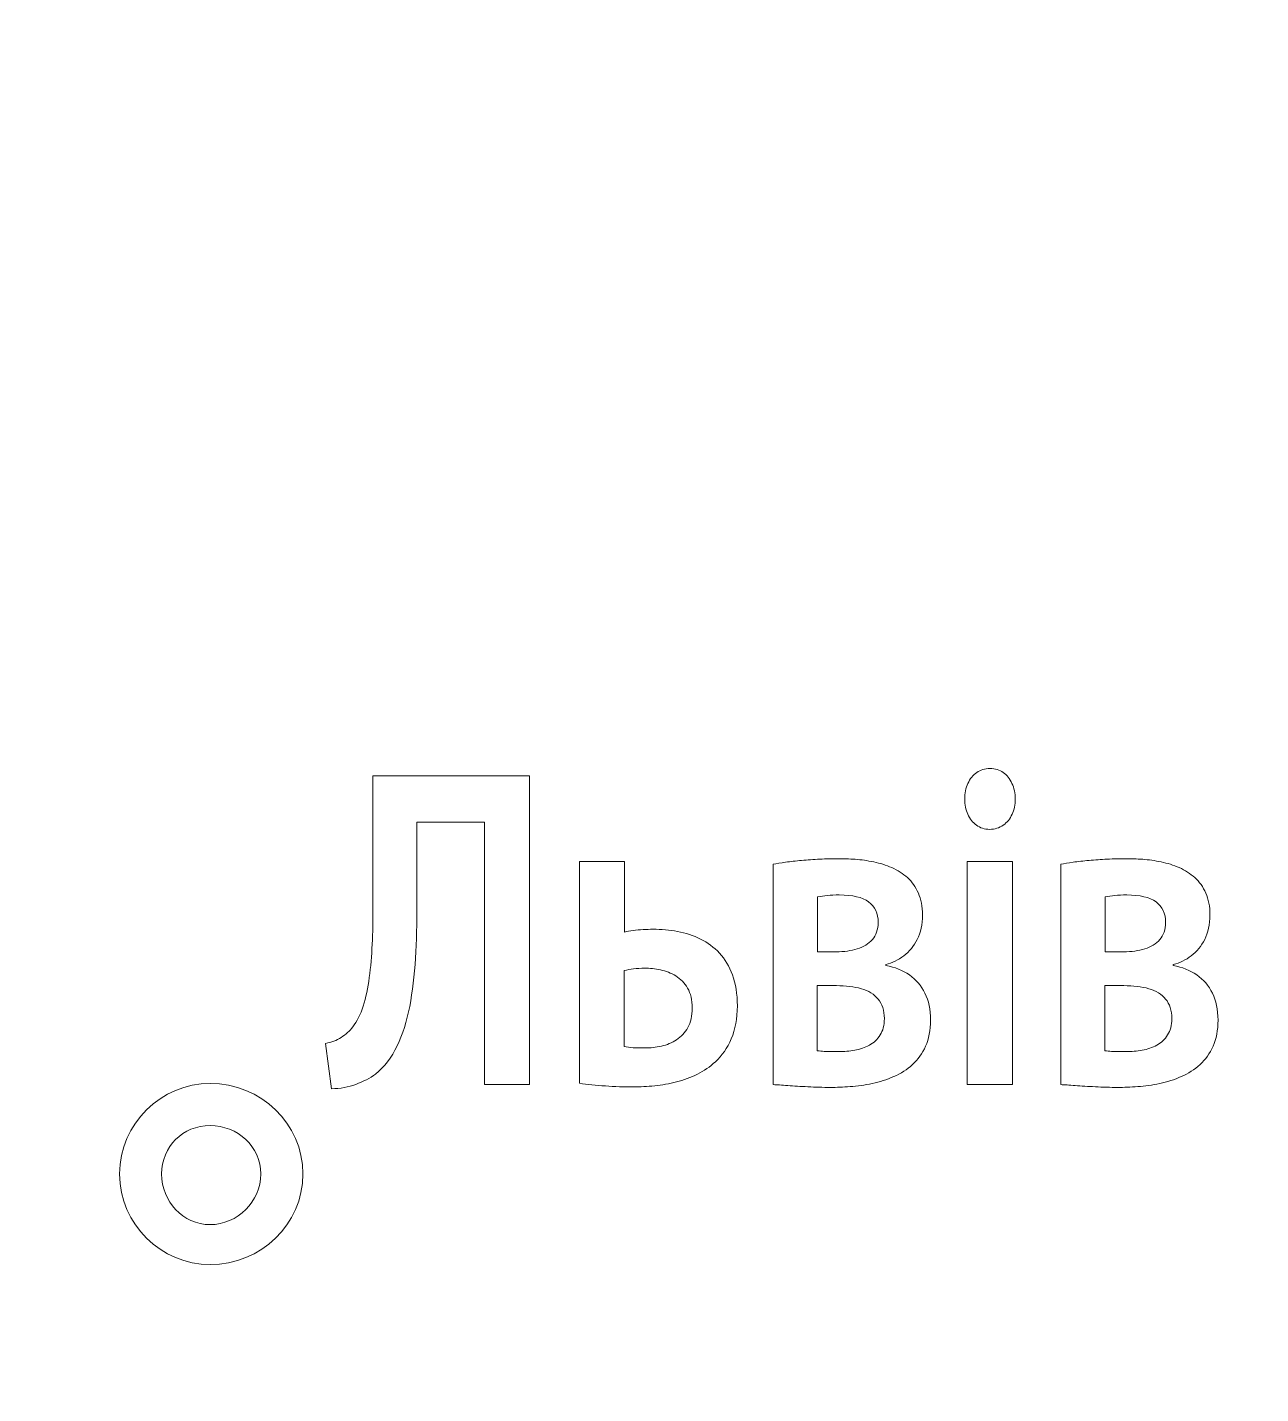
# Model space of a CAD drawing. Header units: millimetres. Extents: x -294 to 263, y -189 to 182.
# Drawn here: x -233.47 to -214.73, y 70.39 to 91.15 of the extents above; entities that cross this region are included whole.
import ezdxf

# ---------------------------------------------------------------- set-up
doc = ezdxf.new("R2010")
doc.units = ezdxf.units.MM
doc.header["$MEASUREMENT"] = 0
doc.layers.add('layer 1', color=7, linetype='Continuous')

msp = doc.modelspace()

# ---------------------------------------------------------------- linework, layer by layer
at = {"layer": 'layer 1', "color": 53, "lineweight": 9}
msp.add_open_spline([(-249.0186, 24.8721), (-249.0186, 24.8721), (-247.1666, 30.8448), (-247.1666, 30.8448), (-247.1666, 30.8448), (-247.1666, 30.8448), (-245.6658, 31.3553), (-245.6658, 31.3553), (-245.6658, 31.3553), (-245.6658, 31.3553), (-246.8154, 32.7603), (-246.8154, 32.7603), (-246.8154, 32.7603), (-246.8154, 32.7603), (-245.7296, 35.2836), (-245.7296, 35.2836), (-245.7296, 35.2836), (-245.7296, 35.2836), (-245.8249, 36.1146), (-245.8249, 36.1146), (-245.8249, 36.1146), (-245.8249, 36.1146), (-243.8767, 38.1577), (-243.8767, 38.1577), (-243.8767, 38.1577), (-243.8767, 38.1577), (-242.5354, 38.1577), (-242.5354, 38.1577), (-242.5354, 38.1577), (-242.5354, 38.1577), (-242.5354, 40.1699), (-242.5354, 40.1699), (-242.5354, 40.1699), (-242.5354, 40.1699), (-240.9387, 41.3513), (-240.9387, 41.3513), (-240.9387, 41.3513), (-240.9387, 41.3513), (-240.7787, 42.0857), (-240.7787, 42.0857), (-240.7787, 42.0857), (-240.7787, 42.0857), (-239.8527, 42.0857), (-239.8527, 42.0857), (-239.8527, 42.0857), (-239.8527, 42.0857), (-237.9369, 40.7449), (-237.9369, 40.7449), (-237.9369, 40.7449), (-237.9369, 40.7449), (-236.4043, 41.3513), (-236.4043, 41.3513), (-236.4043, 41.3513), (-236.4043, 41.3513), (-235.0627, 40.9043), (-235.0627, 40.9043), (-235.0627, 40.9043), (-235.0627, 40.9043), (-233.6257, 42.0226), (-233.6257, 42.0226), (-233.6257, 42.0226), (-233.6257, 42.0226), (-232.1248, 40.9043), (-232.1248, 40.9043), (-232.1248, 40.9043), (-232.1248, 40.9043), (-230.8791, 42.0226), (-230.8791, 42.0226), (-230.8791, 42.0226), (-230.8791, 42.0226), (-229.3464, 42.1818), (-229.3464, 42.1818), (-229.3464, 42.1818), (-229.3464, 42.1818), (-228.6116, 41.5106), (-228.6116, 41.5106), (-228.6116, 41.5106), (-228.6116, 41.5106), (-227.4292, 41.0952), (-227.4292, 41.0952), (-227.4292, 41.0952), (-227.4292, 41.0952), (-226.2482, 41.8303), (-226.2482, 41.8303), (-226.2482, 41.8303), (-226.2482, 41.8303), (-225.2267, 41.4157), (-225.2267, 41.4157), (-225.2267, 41.4157), (-225.2267, 41.4157), (-224.3964, 41.8303), (-224.3964, 41.8303), (-224.3964, 41.8303), (-224.3964, 41.8303), (-221.2987, 41.9257), (-221.2987, 41.9257), (-221.2987, 41.9257), (-221.2987, 41.9257), (-220.7874, 42.9158), (-220.7874, 42.9158), (-220.7874, 42.9158), (-220.7874, 42.9158), (-220.0209, 42.8516), (-220.0209, 42.8516), (-220.0209, 42.8516), (-220.0209, 42.8516), (-219.3504, 41.8303), (-219.3504, 41.8303), (-219.3504, 41.8303), (-219.3504, 41.8303), (-218.3598, 41.7664), (-218.3598, 41.7664), (-218.3598, 41.7664), (-218.3598, 41.7664), (-217.8501, 44.1934), (-217.8501, 44.1934), (-217.8501, 44.1934), (-217.8501, 44.1934), (-218.8713, 44.5126), (-218.8713, 44.5126), (-218.8713, 44.5126), (-218.8713, 44.5126), (-220.6276, 44.7689), (-220.6276, 44.7689), (-220.6276, 44.7689), (-220.6276, 44.7689), (-221.7132, 45.5352), (-221.7132, 45.5352), (-221.7132, 45.5352), (-221.7132, 45.5352), (-221.8731, 47.5459), (-221.8731, 47.5459), (-221.8731, 47.5459), (-221.8731, 47.5459), (-223.2154, 48.0579), (-223.2154, 48.0579), (-223.2154, 48.0579), (-223.2154, 48.0579), (-221.5542, 49.5592), (-221.5542, 49.5592), (-221.5542, 49.5592), (-221.5542, 49.5592), (-220.9466, 48.9834), (-220.9466, 48.9834), (-220.9466, 48.9834), (-220.9466, 48.9834), (-220.2129, 50.2288), (-220.2129, 50.2288), (-220.2129, 50.2288), (-220.2129, 50.2288), (-218.6156, 51.1558), (-218.6156, 51.1558), (-218.6156, 51.1558), (-218.6156, 51.1558), (-219.4463, 52.7528), (-219.4463, 52.7528), (-219.4463, 52.7528), (-219.4463, 52.7528), (-218.5204, 53.9342), (-218.5204, 53.9342), (-218.5204, 53.9342), (-218.5204, 53.9342), (-218.2634, 55.9459), (-218.2634, 55.9459), (-218.2634, 55.9459), (-218.2634, 55.9459), (-217.2746, 59.4908), (-217.2746, 59.4908), (-217.2746, 59.4908), (-217.2746, 59.4908), (-215.6776, 59.0439), (-215.6776, 59.0439), (-215.6776, 59.0439), (-215.6776, 59.0439), (-215.9976, 57.9583), (-215.9976, 57.9583), (-215.9976, 57.9583), (-215.9976, 57.9583), (-215.1662, 57.2231), (-215.1662, 57.2231), (-215.1662, 57.2231), (-215.1662, 57.2231), (-213.7298, 57.8944), (-213.7298, 57.8944), (-213.7298, 57.8944), (-213.7298, 57.8944), (-210.2171, 56.0412), (-210.2171, 56.0412), (-210.2171, 56.0412), (-210.2171, 56.0412), (-209.0352, 56.0412), (-209.0352, 56.0412), (-209.0352, 56.0412), (-209.0352, 56.0412), (-208.4284, 59.1389), (-208.4284, 59.1389), (-208.4284, 59.1389), (-208.4284, 59.1389), (-207.0869, 59.1389), (-207.0869, 59.1389), (-207.0869, 59.1389), (-207.0869, 59.1389), (-201.4661, 62.0778), (-201.4661, 62.0778), (-201.4661, 62.0778), (-201.4661, 62.0778), (-199.9649, 65.6222), (-199.9649, 65.6222), (-199.9649, 65.6222), (-199.9649, 65.6222), (-199.1353, 65.8458), (-199.1353, 65.8458), (-199.1353, 65.8458), (-199.1353, 65.8458), (-198.2089, 64.9514), (-198.2089, 64.9514), (-198.2089, 64.9514), (-198.2089, 64.9514), (-196.7719, 67.0278), (-196.7719, 67.0278), (-196.7719, 67.0278), (-196.7719, 67.0278), (-197.4427, 68.2088), (-197.4427, 68.2088), (-197.4427, 68.2088), (-197.4427, 68.2088), (-197.0908, 70.2212), (-197.0908, 70.2212), (-197.0908, 70.2212), (-197.0908, 70.2212), (-196.0054, 69.8067), (-196.0054, 69.8067), (-196.0054, 69.8067), (-196.0054, 69.8067), (-194.1531, 70.8917), (-194.1531, 70.8917), (-194.1531, 70.8917), (-194.1531, 70.8917), (-193.8328, 70.1574), (-193.8328, 70.1574), (-193.8328, 70.1574), (-193.8328, 70.1574), (-190.8961, 70.1574), (-190.8961, 70.1574), (-190.8961, 70.1574), (-190.8961, 70.1574), (-190.0652, 71.1474), (-190.0652, 71.1474), (-190.0652, 71.1474), (-190.0652, 71.1474), (-188.2132, 71.5626), (-188.2132, 71.5626), (-188.2132, 71.5626), (-188.2132, 71.5626), (-187.0318, 75.1078), (-187.0318, 75.1078), (-187.0318, 75.1078), (-187.0318, 75.1078), (-186.7762, 77.1196), (-186.7762, 77.1196), (-186.7762, 77.1196), (-186.7762, 77.1196), (-188.6926, 78.7157), (-188.6926, 78.7157), (-188.6926, 78.7157), (-188.6926, 78.7157), (-190.0652, 79.8979), (-190.0652, 79.8979), (-190.0652, 79.8979), (-190.0652, 79.8979), (-190.9597, 81.7503), (-190.9597, 81.7503), (-190.9597, 81.7503), (-190.9597, 81.7503), (-192.8113, 82.8998), (-192.8113, 82.8998), (-192.8113, 82.8998), (-192.8113, 82.8998), (-193.3236, 84.6882), (-193.3236, 84.6882), (-193.3236, 84.6882), (-193.3236, 84.6882), (-191.3099, 84.1772), (-192.1422, 85.3584), (-192.1422, 85.3584), (-193.0031, 86.5091), (-192.8113, 87.0194), (-192.8113, 87.0194), (-192.8113, 87.0194), (-192.8113, 87.0194), (-193.1629, 89.2228), (-193.1629, 89.2228), (-193.1629, 89.2228), (-193.1629, 89.2228), (-191.5662, 89.7983), (-191.5662, 89.7983), (-191.5662, 89.7983), (-191.5662, 89.7983), (-191.6299, 91.8092), (-191.6299, 91.8092), (-191.6299, 91.8092), (-191.6299, 91.8092), (-194.5998, 91.6506), (-194.5998, 91.6506), (-194.5998, 91.6506), (-194.5998, 91.6506), (-195.9411, 92.4164), (-195.9411, 92.4164), (-195.9411, 92.4164), (-195.9411, 92.4164), (-195.1743, 94.1732), (-195.1743, 94.1732), (-195.1743, 94.1732), (-195.1743, 94.1732), (-195.7489, 95.0994), (-195.7489, 95.0994), (-195.7489, 95.0994), (-195.7489, 95.0994), (-196.9313, 95.0994), (-196.9313, 95.0994), (-196.9313, 95.0994), (-196.9313, 95.0994), (-197.9538, 96.4407), (-197.9538, 96.4407), (-197.9538, 96.4407), (-197.9538, 96.4407), (-198.7838, 96.6004), (-198.7838, 96.6004), (-198.7838, 96.6004), (-198.7838, 96.6004), (-198.8786, 94.6843), (-198.8786, 94.6843), (-198.8786, 94.6843), (-198.8786, 94.6843), (-200.2211, 94.4923), (-200.2211, 94.4923), (-200.2211, 94.4923), (-200.2211, 94.4923), (-200.3809, 96.1853), (-200.3809, 96.1853), (-200.3809, 96.1853), (-200.3809, 96.1853), (-201.2103, 94.7472), (-201.2103, 94.7472), (-201.2103, 94.7472), (-201.2103, 94.7472), (-203.6701, 94.4923), (-203.6701, 94.4923), (-203.6701, 94.4923), (-203.6701, 94.4923), (-205.4906, 95.4182), (-205.4906, 95.4182), (-205.4906, 95.4182), (-205.4906, 95.4182), (-205.7459, 97.4307), (-205.7459, 97.4307), (-205.7459, 97.4307), (-205.7459, 97.4307), (-207.6936, 98.3566), (-207.6936, 98.3566), (-207.6936, 98.3566), (-207.6936, 98.3566), (-207.5983, 99.3784), (-207.5983, 99.3784), (-207.5983, 99.3784), (-207.5983, 99.3784), (-208.5242, 99.2194), (-208.5242, 99.2194), (-208.5242, 99.2194), (-208.5242, 99.2194), (-209.4503, 99.5383), (-209.4503, 99.5383), (-209.4503, 99.5383), (-209.4503, 99.5383), (-208.3642, 103.2426), (-208.3642, 103.2426), (-208.3642, 103.2426), (-208.3642, 103.2426), (-208.9401, 103.5622), (-208.9401, 103.5622), (-208.9401, 103.5622), (-208.9401, 103.5622), (-209.7054, 102.8277), (-209.7054, 102.8277), (-209.7054, 102.8277), (-209.7054, 102.8277), (-210.5364, 105.7659), (-210.5364, 105.7659), (-210.5364, 105.7659), (-210.5364, 105.7659), (-212.9634, 105.5103), (-212.9634, 105.5103), (-212.9634, 105.5103), (-212.9634, 105.5103), (-214.6557, 106.9159), (-214.6557, 106.9159), (-214.6557, 106.9159), (-214.6557, 106.9159), (-214.0809, 107.9377), (-214.0809, 107.9377), (-214.0809, 107.9377), (-214.0809, 107.9377), (-215.0714, 108.7679), (-215.0714, 108.7679), (-215.0714, 108.7679), (-215.0714, 108.7679), (-216.3483, 108.5126), (-216.3483, 108.5126), (-216.3483, 108.5126), (-216.3483, 108.5126), (-217.0192, 107.3627), (-217.0192, 107.3627), (-217.0192, 107.3627), (-217.0192, 107.3627), (-219.1904, 108.0972), (-219.1904, 108.0972), (-219.1904, 108.0972), (-219.1904, 108.0972), (-222.0641, 111.2271), (-222.0641, 111.2271), (-222.0641, 111.2271), (-222.0641, 111.2271), (-223.8216, 111.1308), (-223.8216, 111.1308), (-223.8216, 111.1308), (-223.8216, 111.1308), (-223.8857, 109.2143), (-223.8857, 109.2143), (-223.8857, 109.2143), (-223.8857, 109.2143), (-224.3964, 106.9159), (-224.3964, 106.9159), (-224.3964, 106.9159), (-224.3964, 106.9159), (-224.7472, 104.8392), (-224.7472, 104.8392), (-224.7472, 104.8392), (-224.7472, 104.8392), (-225.7377, 103.3068), (-225.7377, 103.3068), (-225.7377, 103.3068), (-225.7377, 103.3068), (-227.5898, 101.7097), (-227.5898, 101.7097), (-227.5898, 101.7097), (-227.5898, 101.7097), (-230.6234, 101.3907), (-230.6234, 101.3907), (-230.6234, 101.3907), (-230.6234, 101.3907), (-233.5614, 101.3907), (-233.5614, 101.3907), (-233.5614, 101.3907), (-233.5614, 101.3907), (-235.9883, 101.0392), (-235.9883, 101.0392), (-235.9883, 101.0392), (-235.9883, 101.0392), (-236.8201, 98.5478), (-236.8201, 98.5478), (-236.8201, 98.5478), (-236.8201, 98.5478), (-238.9267, 96.7598), (-238.9267, 96.7598), (-238.9267, 96.7598), (-238.9267, 96.7598), (-243.8134, 92.9913), (-243.8134, 92.9913), (-243.8134, 92.9913), (-243.8134, 92.9913), (-246.4003, 90.9793), (-246.4003, 90.9793), (-246.4003, 90.9793), (-246.4003, 90.9793), (-249.4978, 89.2874), (-249.4978, 89.2874), (-249.4978, 89.2874), (-249.4978, 89.2874), (-251.0301, 87.1157), (-251.0301, 87.1157), (-251.0301, 87.1157), (-251.0301, 87.1157), (-272.5238, 64.0898), (-272.5238, 64.0898), (-272.5238, 64.0898), (-272.5238, 64.0898), (-270.2562, 62.0779), (-270.2562, 62.0779), (-270.2562, 62.0779), (-270.2562, 62.0779), (-270.0005, 56.6172), (-270.0005, 56.6172), (-270.0005, 56.6172), (-270.0005, 56.6172), (-270.4152, 51.7627), (-270.4152, 51.7627), (-270.4152, 51.7627), (-270.4152, 51.7627), (-271.5331, 49.9743), (-271.5331, 49.9743), (-271.5331, 49.9743), (-271.5331, 49.9743), (-272.4277, 49.1438), (-272.4277, 49.1438), (-272.4277, 49.1438), (-272.4277, 49.1438), (-272.7787, 46.4611), (-272.7787, 46.4611), (-272.7787, 46.4611), (-272.7787, 46.4611), (-270.6703, 47.4823), (-270.6703, 47.4823), (-270.6703, 47.4823), (-270.6703, 47.4823), (-267.2226, 43.6828), (-267.2226, 43.6828), (-267.2226, 43.6828), (-267.2226, 43.6828), (-268.244, 40.1701), (-268.244, 40.1701), (-268.244, 40.1701), (-268.244, 40.1701), (-268.244, 40.1062), (-268.244, 40.1062), (-268.244, 40.1062), (-268.244, 40.1062), (-268.149, 40.0746), (-268.149, 40.0746), (-268.149, 40.0746), (-268.149, 40.0746), (-266.1368, 38.3811), (-266.1368, 38.3811), (-266.1368, 38.3811), (-266.1368, 38.3811), (-266.5521, 37.5511), (-266.5521, 37.5511), (-266.5521, 37.5511), (-266.5521, 37.5511), (-268.149, 37.4873), (-268.149, 37.4873), (-268.149, 37.4873), (-268.149, 37.4873), (-268.3401, 35.8904), (-268.3401, 35.8904), (-268.3401, 35.8904), (-268.3401, 35.8904), (-264.7956, 31.2601), (-264.7956, 31.2601), (-264.7956, 31.2601), (-264.7956, 31.2601), (-263.6134, 32.2492), (-263.6134, 32.2492), (-263.6134, 32.2492), (-263.6134, 32.2492), (-261.6016, 32.1859), (-261.6016, 32.1859), (-261.6016, 32.1859), (-261.6016, 32.1859), (-260.6117, 29.6626), (-260.6117, 29.6626), (-260.6117, 29.6626), (-260.6117, 29.6626), (-259.3351, 27.1403), (-259.3351, 27.1403), (-259.3351, 27.1403), (-259.3351, 27.1403), (-256.3958, 27.1403), (-256.3958, 27.1403), (-256.3958, 27.1403), (-256.3958, 27.1403), (-255.4697, 25.4476), (-255.4697, 25.4476), (-255.4697, 25.4476), (-255.4697, 25.4476), (-255.0546, 26.3101), (-255.0546, 26.3101), (-255.0546, 26.3101), (-255.0546, 26.3101), (-252.6906, 24.8722), (-252.6906, 24.8722), (-252.6906, 24.8722), (-252.6906, 24.8722), (-250.6786, 24.3619), (-250.6786, 24.3619), (-250.6786, 24.3619), (-250.6786, 24.3619), (-249.0186, 24.5211), (-249.0186, 24.5211), (-249.0186, 24.5211), (-249.0186, 24.5211), (-249.0186, 24.8722), (-249.0186, 24.8722), (-249.0186, 24.8722), (-249.0186, 24.8722), (-249.0186, 24.8721), (-249.0186, 24.8721)], degree=3, knots=[0, 0, 0, 0, 0.0066667, 0.0066667, 0.0066667, 0.0066667, 0.0133333, 0.0133333, 0.0133333, 0.0133333, 0.02, 0.02, 0.02, 0.02, 0.0266667, 0.0266667, 0.0266667, 0.0266667, 0.0333333, 0.0333333, 0.0333333, 0.0333333, 0.04, 0.04, 0.04, 0.04, 0.0466667, 0.0466667, 0.0466667, 0.0466667, 0.0533333, 0.0533333, 0.0533333, 0.0533333, 0.06, 0.06, 0.06, 0.06, 0.0666667, 0.0666667, 0.0666667, 0.0666667, 0.0733333, 0.0733333, 0.0733333, 0.0733333, 0.08, 0.08, 0.08, 0.08, 0.0866667, 0.0866667, 0.0866667, 0.0866667, 0.0933333, 0.0933333, 0.0933333, 0.0933333, 0.1, 0.1, 0.1, 0.1, 0.1066667, 0.1066667, 0.1066667, 0.1066667, 0.1133333, 0.1133333, 0.1133333, 0.1133333, 0.12, 0.12, 0.12, 0.12, 0.1266667, 0.1266667, 0.1266667, 0.1266667, 0.1333333, 0.1333333, 0.1333333, 0.1333333, 0.14, 0.14, 0.14, 0.14, 0.1466667, 0.1466667, 0.1466667, 0.1466667, 0.1533333, 0.1533333, 0.1533333, 0.1533333, 0.16, 0.16, 0.16, 0.16, 0.1666667, 0.1666667, 0.1666667, 0.1666667, 0.1733333, 0.1733333, 0.1733333, 0.1733333, 0.18, 0.18, 0.18, 0.18, 0.1866667, 0.1866667, 0.1866667, 0.1866667, 0.1933333, 0.1933333, 0.1933333, 0.1933333, 0.2, 0.2, 0.2, 0.2, 0.2066667, 0.2066667, 0.2066667, 0.2066667, 0.2133333, 0.2133333, 0.2133333, 0.2133333, 0.22, 0.22, 0.22, 0.22, 0.2266667, 0.2266667, 0.2266667, 0.2266667, 0.2333333, 0.2333333, 0.2333333, 0.2333333, 0.24, 0.24, 0.24, 0.24, 0.2466667, 0.2466667, 0.2466667, 0.2466667, 0.2533333, 0.2533333, 0.2533333, 0.2533333, 0.26, 0.26, 0.26, 0.26, 0.2666667, 0.2666667, 0.2666667, 0.2666667, 0.2733333, 0.2733333, 0.2733333, 0.2733333, 0.28, 0.28, 0.28, 0.28, 0.2866667, 0.2866667, 0.2866667, 0.2866667, 0.2933333, 0.2933333, 0.2933333, 0.2933333, 0.3, 0.3, 0.3, 0.3, 0.3066667, 0.3066667, 0.3066667, 0.3066667, 0.3133333, 0.3133333, 0.3133333, 0.3133333, 0.32, 0.32, 0.32, 0.32, 0.3266667, 0.3266667, 0.3266667, 0.3266667, 0.3333333, 0.3333333, 0.3333333, 0.3333333, 0.34, 0.34, 0.34, 0.34, 0.3466667, 0.3466667, 0.3466667, 0.3466667, 0.3533333, 0.3533333, 0.3533333, 0.3533333, 0.36, 0.36, 0.36, 0.36, 0.3666667, 0.3666667, 0.3666667, 0.3666667, 0.3733333, 0.3733333, 0.3733333, 0.3733333, 0.38, 0.38, 0.38, 0.38, 0.3866667, 0.3866667, 0.3866667, 0.3866667, 0.3933333, 0.3933333, 0.3933333, 0.3933333, 0.4, 0.4, 0.4, 0.4, 0.4066667, 0.4066667, 0.4066667, 0.4066667, 0.4133333, 0.4133333, 0.4133333, 0.4133333, 0.42, 0.42, 0.42, 0.42, 0.4266667, 0.4266667, 0.4266667, 0.4266667, 0.4333333, 0.4333333, 0.4333333, 0.4333333, 0.44, 0.44, 0.44, 0.44, 0.4466667, 0.4466667, 0.4466667, 0.4466667, 0.4533333, 0.4533333, 0.4533333, 0.4533333, 0.46, 0.46, 0.46, 0.46, 0.4666667, 0.4666667, 0.4666667, 0.4666667, 0.4733333, 0.4733333, 0.4733333, 0.4733333, 0.48, 0.48, 0.48, 0.48, 0.4866667, 0.4866667, 0.4866667, 0.4866667, 0.4933333, 0.4933333, 0.4933333, 0.4933333, 0.5, 0.5, 0.5, 0.5, 0.5066667, 0.5066667, 0.5066667, 0.5066667, 0.5133333, 0.5133333, 0.5133333, 0.5133333, 0.52, 0.52, 0.52, 0.52, 0.5266667, 0.5266667, 0.5266667, 0.5266667, 0.5333333, 0.5333333, 0.5333333, 0.5333333, 0.54, 0.54, 0.54, 0.54, 0.5466667, 0.5466667, 0.5466667, 0.5466667, 0.5533333, 0.5533333, 0.5533333, 0.5533333, 0.56, 0.56, 0.56, 0.56, 0.5666667, 0.5666667, 0.5666667, 0.5666667, 0.5733333, 0.5733333, 0.5733333, 0.5733333, 0.58, 0.58, 0.58, 0.58, 0.5866667, 0.5866667, 0.5866667, 0.5866667, 0.5933333, 0.5933333, 0.5933333, 0.5933333, 0.6, 0.6, 0.6, 0.6, 0.6066667, 0.6066667, 0.6066667, 0.6066667, 0.6133333, 0.6133333, 0.6133333, 0.6133333, 0.62, 0.62, 0.62, 0.62, 0.6266667, 0.6266667, 0.6266667, 0.6266667, 0.6333333, 0.6333333, 0.6333333, 0.6333333, 0.64, 0.64, 0.64, 0.64, 0.6466667, 0.6466667, 0.6466667, 0.6466667, 0.6533333, 0.6533333, 0.6533333, 0.6533333, 0.66, 0.66, 0.66, 0.66, 0.6666667, 0.6666667, 0.6666667, 0.6666667, 0.6733333, 0.6733333, 0.6733333, 0.6733333, 0.68, 0.68, 0.68, 0.68, 0.6866667, 0.6866667, 0.6866667, 0.6866667, 0.6933333, 0.6933333, 0.6933333, 0.6933333, 0.7, 0.7, 0.7, 0.7, 0.7066667, 0.7066667, 0.7066667, 0.7066667, 0.7133333, 0.7133333, 0.7133333, 0.7133333, 0.72, 0.72, 0.72, 0.72, 0.7266667, 0.7266667, 0.7266667, 0.7266667, 0.7333333, 0.7333333, 0.7333333, 0.7333333, 0.74, 0.74, 0.74, 0.74, 0.7466667, 0.7466667, 0.7466667, 0.7466667, 0.7533333, 0.7533333, 0.7533333, 0.7533333, 0.76, 0.76, 0.76, 0.76, 0.7666667, 0.7666667, 0.7666667, 0.7666667, 0.7733333, 0.7733333, 0.7733333, 0.7733333, 0.78, 0.78, 0.78, 0.78, 0.7866667, 0.7866667, 0.7866667, 0.7866667, 0.7933333, 0.7933333, 0.7933333, 0.7933333, 0.8, 0.8, 0.8, 0.8, 0.8066667, 0.8066667, 0.8066667, 0.8066667, 0.8133333, 0.8133333, 0.8133333, 0.8133333, 0.82, 0.82, 0.82, 0.82, 0.8266667, 0.8266667, 0.8266667, 0.8266667, 0.8333333, 0.8333333, 0.8333333, 0.8333333, 0.84, 0.84, 0.84, 0.84, 0.8466667, 0.8466667, 0.8466667, 0.8466667, 0.8533333, 0.8533333, 0.8533333, 0.8533333, 0.86, 0.86, 0.86, 0.86, 0.8666667, 0.8666667, 0.8666667, 0.8666667, 0.8733333, 0.8733333, 0.8733333, 0.8733333, 0.88, 0.88, 0.88, 0.88, 0.8866667, 0.8866667, 0.8866667, 0.8866667, 0.8933333, 0.8933333, 0.8933333, 0.8933333, 0.9, 0.9, 0.9, 0.9, 0.9066667, 0.9066667, 0.9066667, 0.9066667, 0.9133333, 0.9133333, 0.9133333, 0.9133333, 0.92, 0.92, 0.92, 0.92, 0.9266667, 0.9266667, 0.9266667, 0.9266667, 0.9333333, 0.9333333, 0.9333333, 0.9333333, 0.94, 0.94, 0.94, 0.94, 0.9466667, 0.9466667, 0.9466667, 0.9466667, 0.9533333, 0.9533333, 0.9533333, 0.9533333, 0.96, 0.96, 0.96, 0.96, 0.9666667, 0.9666667, 0.9666667, 0.9666667, 0.9733333, 0.9733333, 0.9733333, 0.9733333, 0.98, 0.98, 0.98, 0.98, 0.9866667, 0.9866667, 0.9866667, 0.9866667, 1, 1, 1, 1], dxfattribs=at)
at = {"layer": 'layer 1', "color": 250, "lineweight": 9}
for points, knots in [([(-228.2168, 79.7763), (-228.2168, 79.7763), (-228.2168, 77.7571), (-228.2168, 77.7571), (-228.2168, 77.7571), (-228.2158, 77.5749), (-228.2197, 77.3951), (-228.2279, 77.2174), (-228.2279, 77.2174), (-228.2353, 77.0388), (-228.2502, 76.8704), (-228.2716, 76.7103), (-228.2716, 76.7103), (-228.2929, 76.5502), (-228.3246, 76.4063), (-228.3644, 76.2774), (-228.3644, 76.2774), (-228.4052, 76.1498), (-228.4582, 76.0442), (-228.5232, 75.9607), (-228.5232, 75.9607), (-228.5687, 75.9003), (-228.6272, 75.8469), (-228.6977, 75.8017), (-228.6977, 75.8017), (-228.7692, 75.7552), (-228.8482, 75.7251), (-228.9354, 75.7099), (-228.9354, 75.7099), (-228.9354, 75.7099), (-228.8462, 75.0207), (-228.8462, 75.0207), (-228.8462, 75.0207), (-228.7144, 75.0229), (-228.5909, 75.0451), (-228.4767, 75.0879), (-228.4767, 75.0879), (-228.3617, 75.1309), (-228.2623, 75.1819), (-228.1778, 75.2434), (-228.1778, 75.2434), (-228.0422, 75.3526), (-227.9327, 75.4953), (-227.8492, 75.6706), (-227.8492, 75.6706), (-227.7657, 75.8458), (-227.7016, 76.0466), (-227.6579, 76.2728), (-227.6579, 76.2728), (-227.6152, 76.4991), (-227.5856, 76.7439), (-227.5697, 77.0051), (-227.5697, 77.0051), (-227.5548, 77.2662), (-227.5474, 77.5389), (-227.5483, 77.8198), (-227.5483, 77.8198), (-227.5483, 77.8198), (-227.5483, 79.0731), (-227.5483, 79.0731), (-227.5483, 79.0731), (-227.5483, 79.0731), (-226.5234, 79.0731), (-226.5234, 79.0731), (-226.5234, 79.0731), (-226.5234, 79.0731), (-226.5234, 75.0833), (-226.5234, 75.0833), (-226.5234, 75.0833), (-226.5234, 75.0833), (-225.8382, 75.0833), (-225.8382, 75.0833), (-225.8382, 75.0833), (-225.8382, 75.0833), (-225.8382, 79.7763), (-225.8382, 79.7763), (-225.8382, 79.7763), (-225.8382, 79.7763), (-228.2168, 79.7763), (-228.2168, 79.7763)], [0, 0, 0, 0, 0.047619, 0.047619, 0.047619, 0.047619, 0.0952381, 0.0952381, 0.0952381, 0.0952381, 0.1428571, 0.1428571, 0.1428571, 0.1428571, 0.1904762, 0.1904762, 0.1904762, 0.1904762, 0.2380952, 0.2380952, 0.2380952, 0.2380952, 0.2857143, 0.2857143, 0.2857143, 0.2857143, 0.3333333, 0.3333333, 0.3333333, 0.3333333, 0.3809524, 0.3809524, 0.3809524, 0.3809524, 0.4285714, 0.4285714, 0.4285714, 0.4285714, 0.4761905, 0.4761905, 0.4761905, 0.4761905, 0.5238095, 0.5238095, 0.5238095, 0.5238095, 0.5714286, 0.5714286, 0.5714286, 0.5714286, 0.6190476, 0.6190476, 0.6190476, 0.6190476, 0.6666667, 0.6666667, 0.6666667, 0.6666667, 0.7142857, 0.7142857, 0.7142857, 0.7142857, 0.7619048, 0.7619048, 0.7619048, 0.7619048, 0.8095238, 0.8095238, 0.8095238, 0.8095238, 0.8571429, 0.8571429, 0.8571429, 0.8571429, 0.9047619, 0.9047619, 0.9047619, 0.9047619, 1, 1, 1, 1]), ([(-218.8418, 79.8878), (-218.9188, 79.8866), (-218.9857, 79.8657), (-219.0433, 79.8263), (-219.0433, 79.8263), (-219.0999, 79.7857), (-219.1454, 79.7299), (-219.1769, 79.6603), (-219.1769, 79.6603), (-219.2094, 79.5896), (-219.2252, 79.5106), (-219.2262, 79.4213), (-219.2262, 79.4213), (-219.2252, 79.3366), (-219.2094, 79.2599), (-219.1788, 79.1903), (-219.1788, 79.1903), (-219.1472, 79.1218), (-219.1037, 79.0662), (-219.0471, 79.0256), (-219.0471, 79.0256), (-218.9903, 78.9838), (-218.9236, 78.9628), (-218.8474, 78.9617), (-218.8474, 78.9617), (-218.7676, 78.9628), (-218.6979, 78.9838), (-218.6394, 79.0256), (-218.6394, 79.0256), (-218.5818, 79.0662), (-218.5373, 79.1218), (-218.5057, 79.1903), (-218.5057, 79.1903), (-218.4742, 79.2599), (-218.4574, 79.3366), (-218.4574, 79.4213), (-218.4574, 79.4213), (-218.4593, 79.5106), (-218.4761, 79.5896), (-218.5077, 79.6603), (-218.5077, 79.6603), (-218.5392, 79.7299), (-218.5828, 79.7857), (-218.6394, 79.8263), (-218.6394, 79.8263), (-218.6961, 79.8657), (-218.7638, 79.8866), (-218.8418, 79.8878)], [0, 0, 0, 0, 0.0769231, 0.0769231, 0.0769231, 0.0769231, 0.1538462, 0.1538462, 0.1538462, 0.1538462, 0.2307692, 0.2307692, 0.2307692, 0.2307692, 0.3076923, 0.3076923, 0.3076923, 0.3076923, 0.3846154, 0.3846154, 0.3846154, 0.3846154, 0.4615385, 0.4615385, 0.4615385, 0.4615385, 0.5384615, 0.5384615, 0.5384615, 0.5384615, 0.6153846, 0.6153846, 0.6153846, 0.6153846, 0.6923077, 0.6923077, 0.6923077, 0.6923077, 0.7692308, 0.7692308, 0.7692308, 0.7692308, 0.8461538, 0.8461538, 0.8461538, 0.8461538, 1, 1, 1, 1]), ([(-225.0807, 78.4743), (-225.0807, 78.4743), (-225.0807, 75.1042), (-225.0807, 75.1042), (-225.0807, 75.1042), (-224.9572, 75.0868), (-224.8253, 75.0728), (-224.6852, 75.0636), (-224.6852, 75.0636), (-224.5449, 75.0532), (-224.4021, 75.0484), (-224.2562, 75.0484), (-224.2562, 75.0484), (-224.1542, 75.0484), (-224.0473, 75.0543), (-223.9359, 75.0647), (-223.9359, 75.0647), (-223.8246, 75.0763), (-223.7141, 75.0972), (-223.6036, 75.1251), (-223.6036, 75.1251), (-223.4932, 75.1529), (-223.3882, 75.1924), (-223.2871, 75.2423), (-223.2871, 75.2423), (-223.1867, 75.2922), (-223.0957, 75.3548), (-223.0141, 75.4314), (-223.0141, 75.4314), (-222.9119, 75.5243), (-222.8312, 75.6416), (-222.7717, 75.7808), (-222.7717, 75.7808), (-222.7113, 75.9201), (-222.6807, 76.0872), (-222.6798, 76.2809), (-222.6798, 76.2809), (-222.6807, 76.4619), (-222.7048, 76.6174), (-222.7532, 76.7498), (-222.7532, 76.7498), (-222.8014, 76.8809), (-222.8673, 76.9923), (-222.9509, 77.0817), (-222.9509, 77.0817), (-223.0354, 77.1711), (-223.1319, 77.2418), (-223.2406, 77.2952), (-223.2406, 77.2952), (-223.3492, 77.3486), (-223.4652, 77.3869), (-223.5878, 77.4101), (-223.5878, 77.4101), (-223.7112, 77.4333), (-223.8357, 77.4438), (-223.9611, 77.4438), (-223.9611, 77.4438), (-224.0102, 77.4438), (-224.0603, 77.4426), (-224.1123, 77.4392), (-224.1123, 77.4392), (-224.1643, 77.4357), (-224.2144, 77.4311), (-224.2627, 77.4252), (-224.2627, 77.4252), (-224.3119, 77.4194), (-224.3556, 77.4113), (-224.3956, 77.4019), (-224.3956, 77.4019), (-224.3956, 77.4019), (-224.3956, 78.4743), (-224.3956, 78.4743), (-224.3956, 78.4743), (-224.3956, 78.4743), (-225.0807, 78.4743), (-225.0807, 78.4743)], [0, 0, 0, 0, 0.05, 0.05, 0.05, 0.05, 0.1, 0.1, 0.1, 0.1, 0.15, 0.15, 0.15, 0.15, 0.2, 0.2, 0.2, 0.2, 0.25, 0.25, 0.25, 0.25, 0.3, 0.3, 0.3, 0.3, 0.35, 0.35, 0.35, 0.35, 0.4, 0.4, 0.4, 0.4, 0.45, 0.45, 0.45, 0.45, 0.5, 0.5, 0.5, 0.5, 0.55, 0.55, 0.55, 0.55, 0.6, 0.6, 0.6, 0.6, 0.65, 0.65, 0.65, 0.65, 0.7, 0.7, 0.7, 0.7, 0.75, 0.75, 0.75, 0.75, 0.8, 0.8, 0.8, 0.8, 0.85, 0.85, 0.85, 0.85, 0.9, 0.9, 0.9, 0.9, 1, 1, 1, 1]), ([(-222.1339, 75.0833), (-222.0782, 75.0809), (-222.0049, 75.0763), (-221.9139, 75.0694), (-221.9139, 75.0694), (-221.8221, 75.0624), (-221.7199, 75.0566), (-221.6076, 75.0508), (-221.6076, 75.0508), (-221.4962, 75.0451), (-221.3811, 75.0416), (-221.2649, 75.0416), (-221.2649, 75.0416), (-221.1741, 75.0416), (-221.0737, 75.0451), (-220.9652, 75.0532), (-220.9652, 75.0532), (-220.8556, 75.0613), (-220.7442, 75.0776), (-220.6308, 75.1007), (-220.6308, 75.1007), (-220.5167, 75.1251), (-220.4072, 75.1599), (-220.3022, 75.2063), (-220.3022, 75.2063), (-220.1964, 75.2527), (-220.1017, 75.3131), (-220.0182, 75.3886), (-220.0182, 75.3886), (-219.9346, 75.4639), (-219.8687, 75.5568), (-219.8194, 75.6682), (-219.8194, 75.6682), (-219.7702, 75.7784), (-219.7452, 75.9107), (-219.7442, 76.0651), (-219.7442, 76.0651), (-219.7452, 76.2229), (-219.7739, 76.3587), (-219.8297, 76.4736), (-219.8297, 76.4736), (-219.8863, 76.5873), (-219.9652, 76.6802), (-220.0664, 76.7498), (-220.0664, 76.7498), (-220.1686, 76.8206), (-220.2873, 76.8682), (-220.4238, 76.8937), (-220.4238, 76.8937), (-220.4238, 76.8937), (-220.4238, 76.9076), (-220.4238, 76.9076), (-220.4238, 76.9076), (-220.3254, 76.9332), (-220.2344, 76.9772), (-220.1509, 77.0411), (-220.1509, 77.0411), (-220.0664, 77.1037), (-219.9987, 77.1873), (-219.9467, 77.2894), (-219.9467, 77.2894), (-219.8947, 77.3927), (-219.8687, 77.5157), (-219.8668, 77.6596), (-219.8668, 77.6596), (-219.8677, 77.7896), (-219.8882, 77.9011), (-219.9299, 77.9938), (-219.9299, 77.9938), (-219.9708, 78.0867), (-220.0256, 78.1656), (-220.0962, 78.2283), (-220.0962, 78.2283), (-220.1657, 78.2909), (-220.2447, 78.3419), (-220.3328, 78.3803), (-220.3328, 78.3803), (-220.4211, 78.4186), (-220.5129, 78.4476), (-220.6087, 78.4673), (-220.6087, 78.4673), (-220.7042, 78.4871), (-220.7981, 78.4998), (-220.8889, 78.5068), (-220.8889, 78.5068), (-220.9809, 78.5138), (-221.0653, 78.5161), (-221.1424, 78.5161), (-221.1424, 78.5161), (-221.2362, 78.5161), (-221.3309, 78.5138), (-221.4266, 78.5091), (-221.4266, 78.5091), (-221.5222, 78.5044), (-221.6141, 78.4976), (-221.7032, 78.4906), (-221.7032, 78.4906), (-221.7913, 78.4824), (-221.8731, 78.4732), (-221.9464, 78.4627), (-221.9464, 78.4627), (-222.0207, 78.4534), (-222.0829, 78.4429), (-222.1339, 78.4326), (-222.1339, 78.4326), (-222.1339, 78.4326), (-222.1339, 75.0833), (-222.1339, 75.0833)], [0, 0, 0, 0, 0.0357143, 0.0357143, 0.0357143, 0.0357143, 0.0714286, 0.0714286, 0.0714286, 0.0714286, 0.1071429, 0.1071429, 0.1071429, 0.1071429, 0.1428571, 0.1428571, 0.1428571, 0.1428571, 0.1785714, 0.1785714, 0.1785714, 0.1785714, 0.2142857, 0.2142857, 0.2142857, 0.2142857, 0.25, 0.25, 0.25, 0.25, 0.2857143, 0.2857143, 0.2857143, 0.2857143, 0.3214286, 0.3214286, 0.3214286, 0.3214286, 0.3571429, 0.3571429, 0.3571429, 0.3571429, 0.3928571, 0.3928571, 0.3928571, 0.3928571, 0.4285714, 0.4285714, 0.4285714, 0.4285714, 0.4642857, 0.4642857, 0.4642857, 0.4642857, 0.5, 0.5, 0.5, 0.5, 0.5357143, 0.5357143, 0.5357143, 0.5357143, 0.5714286, 0.5714286, 0.5714286, 0.5714286, 0.6071429, 0.6071429, 0.6071429, 0.6071429, 0.6428571, 0.6428571, 0.6428571, 0.6428571, 0.6785714, 0.6785714, 0.6785714, 0.6785714, 0.7142857, 0.7142857, 0.7142857, 0.7142857, 0.75, 0.75, 0.75, 0.75, 0.7857143, 0.7857143, 0.7857143, 0.7857143, 0.8214286, 0.8214286, 0.8214286, 0.8214286, 0.8571429, 0.8571429, 0.8571429, 0.8571429, 0.8928571, 0.8928571, 0.8928571, 0.8928571, 0.9285714, 0.9285714, 0.9285714, 0.9285714, 1, 1, 1, 1]), ([(-218.5021, 75.0833), (-218.5021, 75.0833), (-218.5021, 78.4743), (-218.5021, 78.4743), (-218.5021, 78.4743), (-218.5021, 78.4743), (-219.1872, 78.4743), (-219.1872, 78.4743), (-219.1872, 78.4743), (-219.1872, 78.4743), (-219.1872, 75.0833), (-219.1872, 75.0833), (-219.1872, 75.0833), (-219.1872, 75.0833), (-218.5021, 75.0833), (-218.5021, 75.0833)], [0, 0, 0, 0, 0.2, 0.2, 0.2, 0.2, 0.4, 0.4, 0.4, 0.4, 0.6, 0.6, 0.6, 0.6, 1, 1, 1, 1]), ([(-217.7667, 75.0833), (-217.7111, 75.0809), (-217.6377, 75.0763), (-217.5467, 75.0694), (-217.5467, 75.0694), (-217.4548, 75.0624), (-217.3527, 75.0566), (-217.2403, 75.0508), (-217.2403, 75.0508), (-217.1289, 75.0451), (-217.0138, 75.0416), (-216.8977, 75.0416), (-216.8977, 75.0416), (-216.8068, 75.0416), (-216.7066, 75.0451), (-216.5979, 75.0532), (-216.5979, 75.0532), (-216.4883, 75.0613), (-216.3769, 75.0776), (-216.2637, 75.1007), (-216.2637, 75.1007), (-216.1496, 75.1251), (-216.0399, 75.1599), (-215.9351, 75.2063), (-215.9351, 75.2063), (-215.8292, 75.2527), (-215.7346, 75.3131), (-215.6509, 75.3886), (-215.6509, 75.3886), (-215.5673, 75.4639), (-215.5014, 75.5568), (-215.4522, 75.6682), (-215.4522, 75.6682), (-215.4031, 75.7784), (-215.3781, 75.9107), (-215.3771, 76.0651), (-215.3771, 76.0651), (-215.3781, 76.2229), (-215.4067, 76.3587), (-215.4624, 76.4736), (-215.4624, 76.4736), (-215.5192, 76.5873), (-215.5981, 76.6802), (-215.6992, 76.7498), (-215.6992, 76.7498), (-215.8013, 76.8206), (-215.9202, 76.8682), (-216.0567, 76.8937), (-216.0567, 76.8937), (-216.0567, 76.8937), (-216.0567, 76.9076), (-216.0567, 76.9076), (-216.0567, 76.9076), (-215.9582, 76.9332), (-215.8672, 76.9772), (-215.7837, 77.0411), (-215.7837, 77.0411), (-215.6992, 77.1037), (-215.6314, 77.1873), (-215.5794, 77.2894), (-215.5794, 77.2894), (-215.5274, 77.3927), (-215.5014, 77.5157), (-215.4997, 77.6596), (-215.4997, 77.6596), (-215.5006, 77.7896), (-215.5209, 77.9011), (-215.5627, 77.9938), (-215.5627, 77.9938), (-215.6037, 78.0867), (-215.6583, 78.1656), (-215.7289, 78.2283), (-215.7289, 78.2283), (-215.7986, 78.2909), (-215.8774, 78.3419), (-215.9657, 78.3803), (-215.9657, 78.3803), (-216.0538, 78.4186), (-216.1457, 78.4476), (-216.2414, 78.4673), (-216.2414, 78.4673), (-216.3371, 78.4871), (-216.4308, 78.4998), (-216.5217, 78.5068), (-216.5217, 78.5068), (-216.6137, 78.5138), (-216.6982, 78.5161), (-216.7752, 78.5161), (-216.7752, 78.5161), (-216.8691, 78.5161), (-216.9637, 78.5138), (-217.0593, 78.5091), (-217.0593, 78.5091), (-217.1549, 78.5044), (-217.2468, 78.4976), (-217.3359, 78.4906), (-217.3359, 78.4906), (-217.4242, 78.4824), (-217.5058, 78.4732), (-217.5792, 78.4627), (-217.5792, 78.4627), (-217.6536, 78.4534), (-217.7157, 78.4429), (-217.7667, 78.4326), (-217.7667, 78.4326), (-217.7667, 78.4326), (-217.7667, 75.0833), (-217.7667, 75.0833)], [0, 0, 0, 0, 0.0357143, 0.0357143, 0.0357143, 0.0357143, 0.0714286, 0.0714286, 0.0714286, 0.0714286, 0.1071429, 0.1071429, 0.1071429, 0.1071429, 0.1428571, 0.1428571, 0.1428571, 0.1428571, 0.1785714, 0.1785714, 0.1785714, 0.1785714, 0.2142857, 0.2142857, 0.2142857, 0.2142857, 0.25, 0.25, 0.25, 0.25, 0.2857143, 0.2857143, 0.2857143, 0.2857143, 0.3214286, 0.3214286, 0.3214286, 0.3214286, 0.3571429, 0.3571429, 0.3571429, 0.3571429, 0.3928571, 0.3928571, 0.3928571, 0.3928571, 0.4285714, 0.4285714, 0.4285714, 0.4285714, 0.4642857, 0.4642857, 0.4642857, 0.4642857, 0.5, 0.5, 0.5, 0.5, 0.5357143, 0.5357143, 0.5357143, 0.5357143, 0.5714286, 0.5714286, 0.5714286, 0.5714286, 0.6071429, 0.6071429, 0.6071429, 0.6071429, 0.6428571, 0.6428571, 0.6428571, 0.6428571, 0.6785714, 0.6785714, 0.6785714, 0.6785714, 0.7142857, 0.7142857, 0.7142857, 0.7142857, 0.75, 0.75, 0.75, 0.75, 0.7857143, 0.7857143, 0.7857143, 0.7857143, 0.8214286, 0.8214286, 0.8214286, 0.8214286, 0.8571429, 0.8571429, 0.8571429, 0.8571429, 0.8928571, 0.8928571, 0.8928571, 0.8928571, 0.9285714, 0.9285714, 0.9285714, 0.9285714, 1, 1, 1, 1]), ([(-221.4599, 77.9382), (-221.4107, 77.9451), (-221.3616, 77.9521), (-221.3104, 77.9578), (-221.3104, 77.9578), (-221.2594, 77.9626), (-221.2001, 77.9659), (-221.1313, 77.9659), (-221.1313, 77.9659), (-220.9307, 77.9659), (-220.7822, 77.9301), (-220.6857, 77.8592), (-220.6857, 77.8592), (-220.5882, 77.7884), (-220.5399, 77.6852), (-220.5408, 77.5482), (-220.5408, 77.5482), (-220.5417, 77.4403), (-220.5714, 77.3533), (-220.6291, 77.2871), (-220.6291, 77.2871), (-220.6857, 77.2221), (-220.7617, 77.1746), (-220.8574, 77.1456), (-220.8574, 77.1456), (-220.9531, 77.1166), (-221.0588, 77.1026), (-221.1758, 77.1026), (-221.1758, 77.1026), (-221.1758, 77.1026), (-221.4599, 77.1026), (-221.4599, 77.1026), (-221.4599, 77.1026), (-221.4599, 77.1026), (-221.4599, 77.9382), (-221.4599, 77.9382)], [0, 0, 0, 0, 0.1, 0.1, 0.1, 0.1, 0.2, 0.2, 0.2, 0.2, 0.3, 0.3, 0.3, 0.3, 0.4, 0.4, 0.4, 0.4, 0.5, 0.5, 0.5, 0.5, 0.6, 0.6, 0.6, 0.6, 0.7, 0.7, 0.7, 0.7, 0.8, 0.8, 0.8, 0.8, 1, 1, 1, 1]), ([(-217.0927, 77.9382), (-217.0436, 77.9451), (-216.9943, 77.9521), (-216.9432, 77.9578), (-216.9432, 77.9578), (-216.8922, 77.9626), (-216.8328, 77.9659), (-216.7642, 77.9659), (-216.7642, 77.9659), (-216.5636, 77.9659), (-216.4151, 77.9301), (-216.3184, 77.8592), (-216.3184, 77.8592), (-216.2209, 77.7884), (-216.1727, 77.6852), (-216.1737, 77.5482), (-216.1737, 77.5482), (-216.1746, 77.4403), (-216.2042, 77.3533), (-216.2618, 77.2871), (-216.2618, 77.2871), (-216.3184, 77.2221), (-216.3946, 77.1746), (-216.4902, 77.1456), (-216.4902, 77.1456), (-216.5858, 77.1166), (-216.6917, 77.1026), (-216.8087, 77.1026), (-216.8087, 77.1026), (-216.8087, 77.1026), (-217.0927, 77.1026), (-217.0927, 77.1026), (-217.0927, 77.1026), (-217.0927, 77.1026), (-217.0927, 77.9382), (-217.0927, 77.9382)], [0, 0, 0, 0, 0.1, 0.1, 0.1, 0.1, 0.2, 0.2, 0.2, 0.2, 0.3, 0.3, 0.3, 0.3, 0.4, 0.4, 0.4, 0.4, 0.5, 0.5, 0.5, 0.5, 0.6, 0.6, 0.6, 0.6, 0.7, 0.7, 0.7, 0.7, 0.8, 0.8, 0.8, 0.8, 1, 1, 1, 1]), ([(-224.4011, 76.8171), (-224.3547, 76.8276), (-224.3054, 76.8357), (-224.2553, 76.8427), (-224.2553, 76.8427), (-224.2052, 76.8484), (-224.1494, 76.8519), (-224.0892, 76.8519), (-224.0892, 76.8519), (-224.0121, 76.8531), (-223.9322, 76.8438), (-223.8487, 76.8264), (-223.8487, 76.8264), (-223.7661, 76.8089), (-223.6872, 76.7788), (-223.6138, 76.7347), (-223.6138, 76.7347), (-223.5413, 76.6906), (-223.4819, 76.6291), (-223.4356, 76.5491), (-223.4356, 76.5491), (-223.3901, 76.4701), (-223.3659, 76.3692), (-223.3649, 76.2462), (-223.3649, 76.2462), (-223.3659, 76.1278), (-223.3882, 76.0303), (-223.4318, 75.9513), (-223.4318, 75.9513), (-223.4754, 75.8736), (-223.5322, 75.8109), (-223.6027, 75.7657), (-223.6027, 75.7657), (-223.6742, 75.7204), (-223.7512, 75.6879), (-223.8347, 75.6682), (-223.8347, 75.6682), (-223.9183, 75.6497), (-224.0018, 75.6392), (-224.0836, 75.6403), (-224.0836, 75.6403), (-224.1522, 75.6403), (-224.2117, 75.6416), (-224.2608, 75.6449), (-224.2608, 75.6449), (-224.3111, 75.6484), (-224.3574, 75.6543), (-224.4011, 75.6612), (-224.4011, 75.6612), (-224.4011, 75.6612), (-224.4011, 76.8171), (-224.4011, 76.8171)], [0, 0, 0, 0, 0.0714286, 0.0714286, 0.0714286, 0.0714286, 0.1428571, 0.1428571, 0.1428571, 0.1428571, 0.2142857, 0.2142857, 0.2142857, 0.2142857, 0.2857143, 0.2857143, 0.2857143, 0.2857143, 0.3571429, 0.3571429, 0.3571429, 0.3571429, 0.4285714, 0.4285714, 0.4285714, 0.4285714, 0.5, 0.5, 0.5, 0.5, 0.5714286, 0.5714286, 0.5714286, 0.5714286, 0.6428571, 0.6428571, 0.6428571, 0.6428571, 0.7142857, 0.7142857, 0.7142857, 0.7142857, 0.7857143, 0.7857143, 0.7857143, 0.7857143, 0.8571429, 0.8571429, 0.8571429, 0.8571429, 1, 1, 1, 1]), ([(-221.4656, 76.5873), (-221.4656, 76.5873), (-221.1758, 76.5873), (-221.1758, 76.5873), (-221.1758, 76.5873), (-221.0319, 76.5884), (-220.9047, 76.5722), (-220.7962, 76.5409), (-220.7962, 76.5409), (-220.6866, 76.5096), (-220.6012, 76.4562), (-220.5399, 76.3831), (-220.5399, 76.3831), (-220.4787, 76.3099), (-220.4471, 76.2102), (-220.4462, 76.0859), (-220.4462, 76.0859), (-220.4471, 75.9851), (-220.4684, 75.9027), (-220.5102, 75.8377), (-220.5102, 75.8377), (-220.5519, 75.7714), (-220.6067, 75.7204), (-220.6746, 75.6833), (-220.6746, 75.6833), (-220.7423, 75.6473), (-220.8166, 75.6206), (-220.8973, 75.6067), (-220.8973, 75.6067), (-220.9782, 75.5916), (-221.0579, 75.5834), (-221.1368, 75.5847), (-221.1368, 75.5847), (-221.1806, 75.5847), (-221.2213, 75.5847), (-221.2567, 75.5847), (-221.2567, 75.5847), (-221.2928, 75.5858), (-221.3272, 75.5869), (-221.3607, 75.5893), (-221.3607, 75.5893), (-221.3941, 75.5904), (-221.4293, 75.5939), (-221.4656, 75.5986), (-221.4656, 75.5986), (-221.4656, 75.5986), (-221.4656, 76.5873), (-221.4656, 76.5873)], [0, 0, 0, 0, 0.0769231, 0.0769231, 0.0769231, 0.0769231, 0.1538462, 0.1538462, 0.1538462, 0.1538462, 0.2307692, 0.2307692, 0.2307692, 0.2307692, 0.3076923, 0.3076923, 0.3076923, 0.3076923, 0.3846154, 0.3846154, 0.3846154, 0.3846154, 0.4615385, 0.4615385, 0.4615385, 0.4615385, 0.5384615, 0.5384615, 0.5384615, 0.5384615, 0.6153846, 0.6153846, 0.6153846, 0.6153846, 0.6923077, 0.6923077, 0.6923077, 0.6923077, 0.7692308, 0.7692308, 0.7692308, 0.7692308, 0.8461538, 0.8461538, 0.8461538, 0.8461538, 1, 1, 1, 1]), ([(-217.0983, 76.5873), (-217.0983, 76.5873), (-216.8087, 76.5873), (-216.8087, 76.5873), (-216.8087, 76.5873), (-216.6647, 76.5884), (-216.5376, 76.5722), (-216.4289, 76.5409), (-216.4289, 76.5409), (-216.3193, 76.5096), (-216.2339, 76.4562), (-216.1727, 76.3831), (-216.1727, 76.3831), (-216.1114, 76.3099), (-216.0798, 76.2102), (-216.0789, 76.0859), (-216.0789, 76.0859), (-216.0798, 75.9851), (-216.1012, 75.9027), (-216.1431, 75.8377), (-216.1431, 75.8377), (-216.1847, 75.7714), (-216.2396, 75.7204), (-216.3073, 75.6833), (-216.3073, 75.6833), (-216.3752, 75.6473), (-216.4493, 75.6206), (-216.5302, 75.6067), (-216.5302, 75.6067), (-216.6109, 75.5916), (-216.6907, 75.5834), (-216.7697, 75.5847), (-216.7697, 75.5847), (-216.8133, 75.5847), (-216.8542, 75.5847), (-216.8894, 75.5847), (-216.8894, 75.5847), (-216.9257, 75.5858), (-216.9599, 75.5869), (-216.9934, 75.5893), (-216.9934, 75.5893), (-217.0268, 75.5904), (-217.0622, 75.5939), (-217.0983, 75.5986), (-217.0983, 75.5986), (-217.0983, 75.5986), (-217.0983, 76.5873), (-217.0983, 76.5873)], [0, 0, 0, 0, 0.0769231, 0.0769231, 0.0769231, 0.0769231, 0.1538462, 0.1538462, 0.1538462, 0.1538462, 0.2307692, 0.2307692, 0.2307692, 0.2307692, 0.3076923, 0.3076923, 0.3076923, 0.3076923, 0.3846154, 0.3846154, 0.3846154, 0.3846154, 0.4615385, 0.4615385, 0.4615385, 0.4615385, 0.5384615, 0.5384615, 0.5384615, 0.5384615, 0.6153846, 0.6153846, 0.6153846, 0.6153846, 0.6923077, 0.6923077, 0.6923077, 0.6923077, 0.7692308, 0.7692308, 0.7692308, 0.7692308, 0.8461538, 0.8461538, 0.8461538, 0.8461538, 1, 1, 1, 1]), ([(-230.6902, 72.9569), (-230.2739, 72.9569), (-229.9204, 73.3096), (-229.9204, 73.7261), (-229.9204, 73.7261), (-229.9204, 74.1421), (-230.2739, 74.4616), (-230.6902, 74.4616), (-230.6902, 74.4616), (-231.1067, 74.4616), (-231.4266, 74.1421), (-231.4266, 73.7261), (-231.4266, 73.7261), (-231.4266, 73.3096), (-231.1067, 72.9569), (-230.6902, 72.9569)], [0, 0, 0, 0, 0.2, 0.2, 0.2, 0.2, 0.4, 0.4, 0.4, 0.4, 0.6, 0.6, 0.6, 0.6, 1, 1, 1, 1])]:
    msp.add_open_spline(points, degree=3, knots=knots, dxfattribs=at)
at = {"layer": 'layer 1', "color": 7, "lineweight": 9}
msp.add_open_spline([(-230.6902, 72.3484), (-229.9204, 72.3484), (-229.2807, 72.9569), (-229.2807, 73.7261), (-229.2807, 73.7261), (-229.2807, 74.4943), (-229.9204, 75.1028), (-230.6902, 75.1028), (-230.6902, 75.1028), (-231.4266, 75.1028), (-232.0664, 74.4943), (-232.0664, 73.7261), (-232.0664, 73.7261), (-232.0664, 72.9569), (-231.4266, 72.3484), (-230.6902, 72.3484)], degree=3, knots=[0, 0, 0, 0, 0.2, 0.2, 0.2, 0.2, 0.4, 0.4, 0.4, 0.4, 0.6, 0.6, 0.6, 0.6, 1, 1, 1, 1], dxfattribs=at)

doc.saveas('drawing.dxf')
